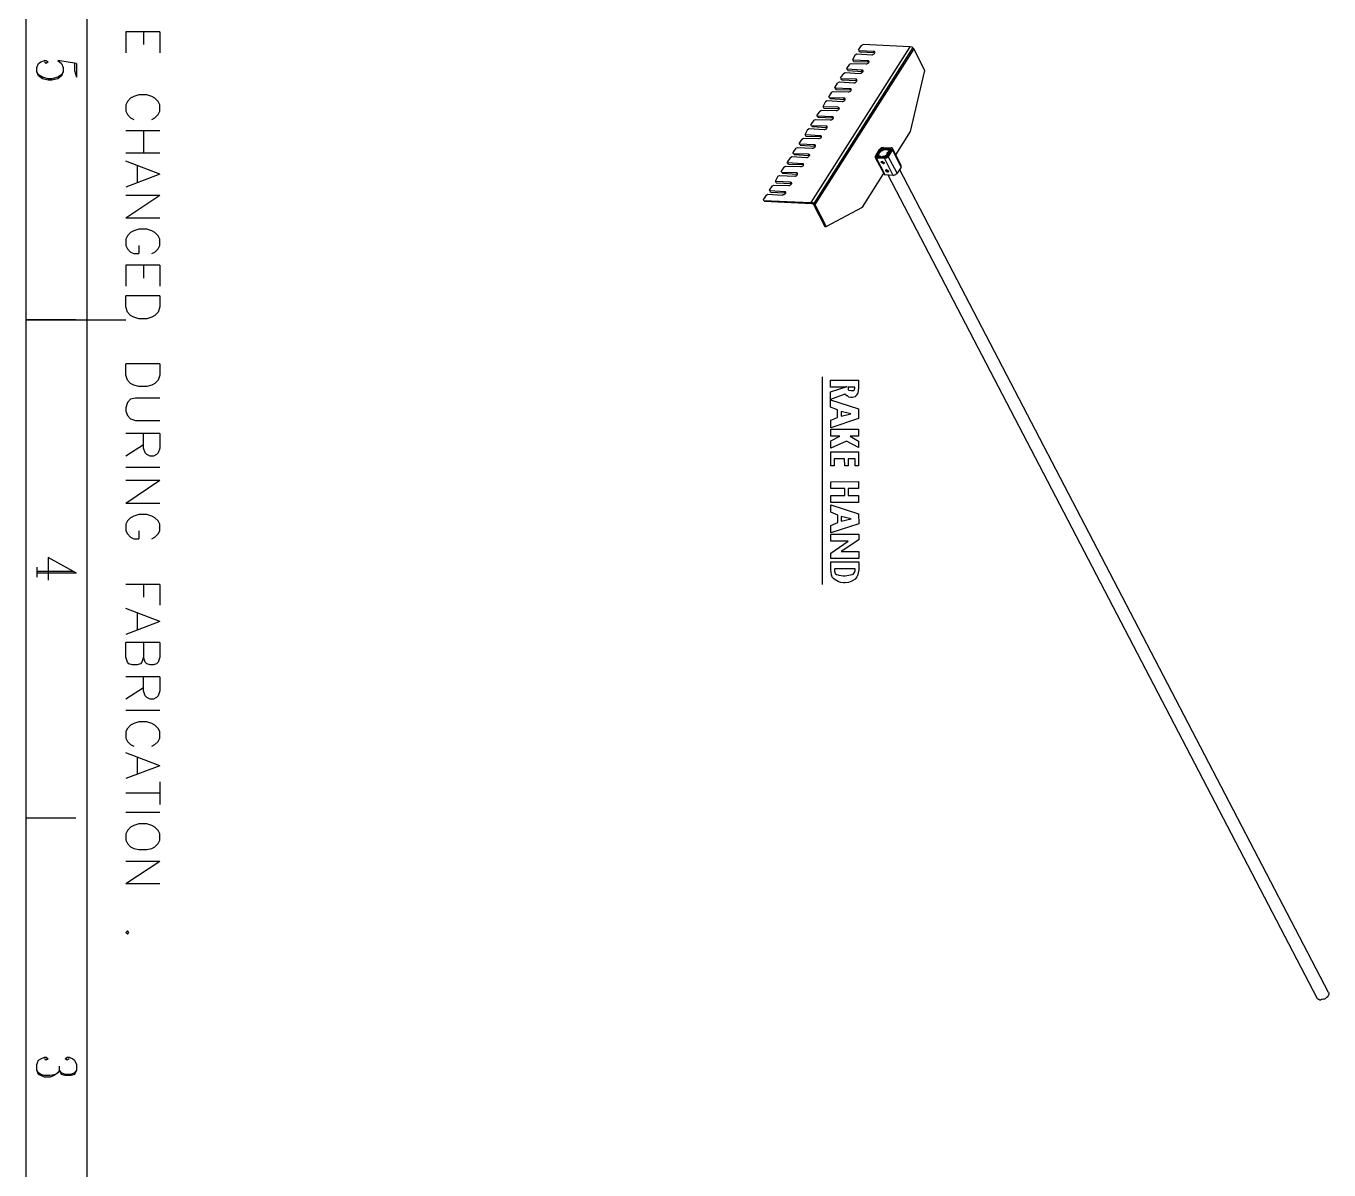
# Model space of a CAD drawing. Extents: x 0.2 to 11.6, y 0.3 to 16.2.
# Drawn here: x 0.16 to 5.35, y 4.87 to 9.44 of the extents above; entities that cross this region are included whole.
import ezdxf

# ---------------------------------------------------------------- set-up
doc = ezdxf.new("R2010")
doc.units = 0
doc.header["$MEASUREMENT"] = 0

msp = doc.modelspace()

# ---------------------------------------------------------------- linework, layer by layer
at = {"color": 0}
for p, q in [((0.155003, 0.310004), (0.155003, 16.22)), ((0.155003, 0.310004), (0.155003, 16.22)), ((0.398329, 0.533311), (0.398329, 16.02)), ((0.688314, 9.41499), (0.553331, 9.41499)), ((0.553331, 9.41499), (0.553331, 9.33003)), ((0.623318, 9.41499), (0.623318, 9.36333)), ((0.688314, 9.41499), (0.688314, 9.33003)), ((3.48665, 9.36003), (3.47667, 9.34332)), ((3.48665, 9.36003), (3.49501, 9.36333)), ((3.68164, 9.35499), (3.49501, 9.36333)), ((3.68164, 9.35499), (3.28668, 8.73335)), ((3.69336, 9.35167), (3.29833, 8.72999)), ((3.69667, 9.34668), (3.30165, 8.72499)), ((3.46332, 9.32335), (3.45335, 9.30501)), ((3.46332, 9.32335), (3.47, 9.32667)), ((3.47, 9.32667), (3.53, 9.32335)), ((3.47835, 9.33832), (3.47667, 9.34332)), ((3.53836, 9.33664), (3.47835, 9.33832)), ((3.48167, 9.33501), (3.47835, 9.33832)), ((3.48167, 9.33501), (3.53999, 9.33165)), ((3.53, 9.32335), (3.53168, 9.32335)), ((3.53168, 9.32335), (3.53331, 9.32497)), ((3.53331, 9.32497), (3.53668, 9.32497)), ((3.53668, 9.32497), (3.53836, 9.32667)), ((3.53999, 9.33664), (3.53836, 9.33664)), ((3.53999, 9.33165), (3.53836, 9.33664)), ((3.53836, 9.32667), (3.53999, 9.32835)), ((3.54167, 9.33501), (3.53999, 9.33664)), ((3.53999, 9.33165), (3.54167, 9.33165)), ((3.53999, 9.32835), (3.54167, 9.33003)), ((3.54167, 9.33333), (3.54167, 9.33501)), ((3.54167, 9.33165), (3.54167, 9.33333)), ((3.54167, 9.33003), (3.54167, 9.33165)), ((3.69, 9.35335), (3.68164, 9.35499)), ((3.69667, 9.34668), (3.69, 9.35335)), ((3.74164, 9.25999), (3.69667, 9.34668)), ((0.198351, 9.27165), (0.205024, 9.28836)), ((0.198351, 9.25499), (0.198351, 9.27165)), ((0.205024, 9.23833), (0.198351, 9.25499)), ((0.205024, 9.24333), (0.198351, 9.25499)), ((0.205024, 9.28836), (0.213325, 9.29497)), ((0.213325, 9.29497), (0.228353, 9.30003)), ((0.228353, 9.30003), (0.235026, 9.30003)), ((0.235026, 9.28836), (0.228353, 9.29497)), ((0.235026, 9.30003), (0.243326, 9.29497)), ((0.243326, 9.29497), (0.235026, 9.28836)), ((0.356663, 9.28836), (0.281685, 9.30003)), ((0.281685, 9.30003), (0.296658, 9.28836)), ((0.296658, 9.28836), (0.303331, 9.27165)), ((0.303331, 9.25499), (0.296658, 9.23833)), ((0.303331, 9.25499), (0.296658, 9.24333)), ((0.303331, 9.27165), (0.303331, 9.25499)), ((0.348307, 9.28836), (0.348307, 9.25999)), ((0.348307, 9.25999), (0.356663, 9.23335)), ((0.356663, 9.28836), (0.356663, 9.23335)), ((3.44, 9.285), (3.42833, 9.26833)), ((3.43164, 9.26497), (3.42833, 9.26833)), ((3.49001, 9.26167), (3.43164, 9.26497)), ((3.43332, 9.25999), (3.43164, 9.26497)), ((3.43332, 9.25999), (3.49333, 9.25667)), ((3.44, 9.285), (3.44667, 9.28836)), ((3.44667, 9.28836), (3.50667, 9.28668)), ((3.45503, 9.30165), (3.45335, 9.30501)), ((3.51335, 9.29833), (3.45503, 9.30165)), ((3.45665, 9.29665), (3.45503, 9.30165)), ((3.45665, 9.29665), (3.51665, 9.29497)), ((3.49164, 9.26167), (3.49001, 9.26167)), ((3.49333, 9.25667), (3.49001, 9.26167)), ((3.49001, 9.25168), (3.49164, 9.25331)), ((3.49333, 9.25999), (3.49164, 9.26167)), ((3.49164, 9.25331), (3.49333, 9.25499)), ((3.49501, 9.25999), (3.49333, 9.25999)), ((3.49333, 9.25499), (3.49501, 9.25667)), ((3.49333, 9.25667), (3.49501, 9.25667)), ((3.49501, 9.25836), (3.49501, 9.25999)), ((3.49501, 9.25667), (3.49501, 9.25836)), ((3.50667, 9.28668), (3.50836, 9.28668)), ((3.50836, 9.28668), (3.50999, 9.28668)), ((3.50999, 9.28668), (3.51167, 9.28836)), ((3.51167, 9.28836), (3.51497, 9.28999)), ((3.51497, 9.29833), (3.51335, 9.29833)), ((3.51665, 9.29497), (3.51335, 9.29833)), ((3.51665, 9.29833), (3.51497, 9.29833)), ((3.51497, 9.28999), (3.51665, 9.28999)), ((3.51833, 9.29665), (3.51665, 9.29833)), ((3.51665, 9.29497), (3.51833, 9.29497)), ((3.51665, 9.29167), (3.51833, 9.29335)), ((3.51665, 9.28999), (3.51665, 9.29167)), ((3.51833, 9.29497), (3.51833, 9.29665)), ((3.51833, 9.29335), (3.51833, 9.29497)), ((3.68332, 9.01665), (3.74164, 9.25999)), ((0.219997, 9.23335), (0.205024, 9.24333)), ((0.219997, 9.22667), (0.205024, 9.23833)), ((0.243326, 9.22667), (0.219997, 9.23335)), ((0.243326, 9.22168), (0.219997, 9.22667)), ((0.258356, 9.22667), (0.243326, 9.22667)), ((0.258356, 9.22168), (0.243326, 9.22168)), ((0.281685, 9.23335), (0.258356, 9.22667)), ((0.281685, 9.22667), (0.258356, 9.22168)), ((0.296658, 9.24333), (0.281685, 9.23335)), ((0.296658, 9.23833), (0.281685, 9.22667)), ((3.39165, 9.21001), (3.38167, 9.19336)), ((3.39165, 9.21001), (3.40001, 9.215)), ((3.40001, 9.215), (3.45833, 9.21164)), ((3.41667, 9.24832), (3.405, 9.23167)), ((3.40668, 9.22667), (3.405, 9.23167)), ((3.46669, 9.22499), (3.40668, 9.22667)), ((3.41, 9.22331), (3.40668, 9.22667)), ((3.41, 9.22331), (3.46832, 9.22)), ((3.41667, 9.24832), (3.42333, 9.25168)), ((3.42333, 9.25168), (3.48167, 9.24832)), ((3.45833, 9.21164), (3.46001, 9.21164)), ((3.46001, 9.21164), (3.46332, 9.21164)), ((3.46332, 9.21164), (3.465, 9.21332)), ((3.465, 9.21332), (3.46669, 9.215)), ((3.46832, 9.22499), (3.46669, 9.22499)), ((3.46832, 9.22), (3.46669, 9.22499)), ((3.46669, 9.215), (3.46832, 9.21669)), ((3.47, 9.22331), (3.46832, 9.22499)), ((3.46832, 9.22), (3.47, 9.22)), ((3.46832, 9.21669), (3.47, 9.21832)), ((3.47, 9.22168), (3.47, 9.22331)), ((3.47, 9.22), (3.47168, 9.22168)), ((3.47168, 9.22168), (3.47, 9.22168)), ((3.47, 9.21832), (3.47, 9.22)), ((3.47, 9.22), (3.47168, 9.22)), ((3.48167, 9.24832), (3.48503, 9.25)), ((3.48503, 9.25), (3.48665, 9.25)), ((3.48665, 9.25), (3.48833, 9.25)), ((3.48833, 9.25), (3.49001, 9.25168)), ((0.571669, 9.15001), (0.560004, 9.13667)), ((0.585015, 9.15668), (0.571669, 9.15001)), ((0.604981, 9.16336), (0.585015, 9.15668)), ((0.636664, 9.16336), (0.604981, 9.16336)), ((0.656685, 9.15668), (0.636664, 9.16336)), ((0.668349, 9.15001), (0.656685, 9.15668)), ((0.68164, 9.13667), (0.668349, 9.15001)), ((3.36833, 9.17333), (3.35835, 9.15668)), ((3.36003, 9.15169), (3.35835, 9.15668)), ((3.41835, 9.15001), (3.36003, 9.15169)), ((3.36165, 9.14833), (3.36003, 9.15169)), ((3.36833, 9.17333), (3.375, 9.17665)), ((3.375, 9.17665), (3.435, 9.17503)), ((3.38336, 9.19), (3.38167, 9.19336)), ((3.44336, 9.18668), (3.38336, 9.19)), ((3.38667, 9.185), (3.38336, 9.19)), ((3.38667, 9.185), (3.44499, 9.18332)), ((3.42165, 9.15001), (3.41835, 9.15001)), ((3.42165, 9.14501), (3.41835, 9.15001)), ((3.42165, 9.14833), (3.42165, 9.15001)), ((3.435, 9.17503), (3.43668, 9.17503)), ((3.43668, 9.17503), (3.43832, 9.17503)), ((3.43832, 9.17503), (3.44168, 9.17665)), ((3.44168, 9.17665), (3.44336, 9.17665)), ((3.44499, 9.18668), (3.44336, 9.18668)), ((3.44499, 9.18332), (3.44336, 9.18668)), ((3.44336, 9.17665), (3.44499, 9.17833)), ((3.44667, 9.18668), (3.44499, 9.18668)), ((3.44499, 9.18332), (3.44667, 9.18164)), ((3.44499, 9.17833), (3.44667, 9.18001)), ((3.44667, 9.185), (3.44667, 9.18668)), ((3.44667, 9.18332), (3.44667, 9.185)), ((3.44667, 9.18164), (3.44667, 9.18332)), ((3.44667, 9.18001), (3.44667, 9.18164)), ((0.560004, 9.13667), (0.553331, 9.12332)), ((0.553331, 9.12332), (0.553331, 9.09831)), ((0.553331, 9.09831), (0.560004, 9.08501)), ((0.688314, 9.12332), (0.68164, 9.13667)), ((0.68164, 9.08501), (0.688314, 9.09831)), ((0.688314, 9.09831), (0.688314, 9.12332)), ((3.32167, 9.09831), (3.31, 9.08165)), ((3.32167, 9.09831), (3.32835, 9.10167)), ((3.32835, 9.10167), (3.38667, 9.09999)), ((3.345, 9.13667), (3.33501, 9.11833)), ((3.33664, 9.11501), (3.33501, 9.11833)), ((3.39501, 9.11333), (3.33664, 9.11501)), ((3.33832, 9.11003), (3.33664, 9.11501)), ((3.33832, 9.11003), (3.39833, 9.10835)), ((3.345, 9.13667), (3.35167, 9.13997)), ((3.35167, 9.13997), (3.41168, 9.13667)), ((3.36165, 9.14833), (3.42165, 9.14501)), ((3.38667, 9.09999), (3.38997, 9.09999)), ((3.38997, 9.09999), (3.39165, 9.09999)), ((3.39165, 9.09999), (3.39333, 9.10167)), ((3.39333, 9.10167), (3.39501, 9.10335)), ((3.39665, 9.11165), (3.39501, 9.11333)), ((3.39833, 9.10835), (3.39501, 9.11333)), ((3.39501, 9.10335), (3.39833, 9.10499)), ((3.39833, 9.11165), (3.39665, 9.11165)), ((3.40001, 9.11003), (3.39833, 9.11165)), ((3.39833, 9.10667), (3.40001, 9.10835)), ((3.39833, 9.10835), (3.40001, 9.10835)), ((3.39833, 9.10499), (3.39833, 9.10667)), ((3.40001, 9.10835), (3.40001, 9.11003)), ((3.41168, 9.13667), (3.41336, 9.13667)), ((3.41336, 9.13667), (3.41499, 9.13835)), ((3.41499, 9.13835), (3.41667, 9.13835)), ((3.41667, 9.13835), (3.41997, 9.13997)), ((3.41997, 9.13997), (3.42165, 9.14165)), ((3.42333, 9.14833), (3.42165, 9.14833)), ((3.42165, 9.14501), (3.42333, 9.14501)), ((3.42165, 9.14165), (3.42333, 9.14333)), ((3.42333, 9.14665), (3.42333, 9.14833)), ((3.42333, 9.14501), (3.42333, 9.14665)), ((3.42333, 9.14333), (3.42333, 9.14501)), ((0.560004, 9.08501), (0.571669, 9.07167)), ((0.571669, 9.07167), (0.585015, 9.065)), ((0.656685, 9.065), (0.668349, 9.07167)), ((0.668349, 9.07167), (0.68164, 9.08501)), ((3.29833, 9.06168), (3.28668, 9.04497)), ((3.29833, 9.06168), (3.30501, 9.065)), ((3.30501, 9.065), (3.36333, 9.06332)), ((3.31332, 9.07835), (3.31, 9.08165)), ((3.37169, 9.07497), (3.31332, 9.07835)), ((3.315, 9.07335), (3.31332, 9.07835)), ((3.315, 9.07335), (3.37332, 9.07167)), ((3.36333, 9.06332), (3.36501, 9.06332)), ((3.36501, 9.06332), (3.36833, 9.06332)), ((3.36833, 9.06332), (3.37001, 9.065)), ((3.37001, 9.065), (3.37169, 9.065)), ((3.37332, 9.07497), (3.37169, 9.07497)), ((3.37332, 9.07167), (3.37169, 9.07497)), ((3.37169, 9.065), (3.37332, 9.06668)), ((3.375, 9.07497), (3.37332, 9.07497)), ((3.37332, 9.07167), (3.375, 9.06999)), ((3.37332, 9.06668), (3.375, 9.06836)), ((3.375, 9.07335), (3.375, 9.07497)), ((3.37668, 9.07167), (3.375, 9.07335)), ((3.375, 9.06836), (3.37668, 9.06999)), ((3.375, 9.06999), (3.37668, 9.06999)), ((3.37668, 9.06999), (3.37668, 9.07167)), ((0.688314, 9.02001), (0.553331, 9.02001)), ((0.623318, 9.02001), (0.623318, 8.93001)), ((3.27333, 9.02501), (3.26335, 9.00667)), ((3.26497, 9.00331), (3.26335, 9.00667)), ((3.32335, 9), (3.26497, 9.00331)), ((3.26665, 8.99832), (3.26497, 9.00331)), ((3.26665, 8.99832), (3.32667, 8.99669)), ((3.27333, 9.02501), (3.28, 9.02832)), ((3.28, 9.02832), (3.34, 9.02501)), ((3.28836, 9.03999), (3.28668, 9.04497)), ((3.34831, 9.03836), (3.28836, 9.03999)), ((3.29167, 9.03668), (3.28836, 9.03999)), ((3.29167, 9.03668), (3.34999, 9.03331)), ((3.32667, 9), (3.32335, 9)), ((3.32667, 8.99669), (3.32335, 9)), ((3.32835, 8.99832), (3.32667, 9)), ((3.32667, 8.99669), (3.32835, 8.99669)), ((3.32667, 8.99164), (3.32835, 8.99333)), ((3.32835, 8.99669), (3.32835, 8.99832)), ((3.32835, 8.99501), (3.32835, 8.99669)), ((3.32835, 8.99333), (3.32835, 8.99501)), ((3.34, 9.02501), (3.34169, 9.02501)), ((3.34169, 9.02501), (3.34332, 9.02669)), ((3.34332, 9.02669), (3.34668, 9.02669)), ((3.34668, 9.02669), (3.34831, 9.02832)), ((3.34999, 9.03836), (3.34831, 9.03836)), ((3.34999, 9.03331), (3.34831, 9.03836)), ((3.34831, 9.02832), (3.34999, 9.03)), ((3.35167, 9.03668), (3.34999, 9.03836)), ((3.34999, 9.03331), (3.35167, 9.03331)), ((3.34999, 9.03), (3.35167, 9.03168)), ((3.35167, 9.035), (3.35167, 9.03668)), ((3.35167, 9.03331), (3.35167, 9.035)), ((3.35167, 9.03168), (3.35167, 9.03331)), ((3.625, 8.92333), (3.68332, 9.01665)), ((3.22667, 8.94997), (3.215, 8.93332)), ((3.22667, 8.94997), (3.23335, 8.95335)), ((3.23335, 8.95335), (3.29167, 8.94997)), ((3.25, 8.98665), (3.24001, 8.97)), ((3.24164, 8.96669), (3.24001, 8.97)), ((3.30003, 8.96332), (3.24164, 8.96669)), ((3.24333, 8.96164), (3.24164, 8.96669)), ((3.24333, 8.96164), (3.30333, 8.95833)), ((3.25, 8.98665), (3.25667, 8.99001)), ((3.25667, 8.99001), (3.31668, 8.98833)), ((3.29167, 8.94997), (3.29497, 8.94997)), ((3.29497, 8.94997), (3.29665, 8.95167)), ((3.29665, 8.95167), (3.29833, 8.95167)), ((3.29833, 8.95167), (3.30165, 8.95335)), ((3.30165, 8.96332), (3.30003, 8.96332)), ((3.30333, 8.95833), (3.30003, 8.96332)), ((3.30333, 8.96164), (3.30165, 8.96332)), ((3.30165, 8.95335), (3.30333, 8.95503)), ((3.30501, 8.96164), (3.30333, 8.96164)), ((3.30333, 8.95665), (3.30501, 8.95833)), ((3.30333, 8.95833), (3.30501, 8.95833)), ((3.30333, 8.95503), (3.30333, 8.95665)), ((3.30501, 8.96001), (3.30501, 8.96164)), ((3.30501, 8.95833), (3.30501, 8.96001)), ((3.31668, 8.98833), (3.31836, 8.98833)), ((3.31836, 8.98833), (3.31999, 8.98833)), ((3.31999, 8.98833), (3.32335, 8.99001)), ((3.32335, 8.99001), (3.32497, 8.99164)), ((3.32497, 8.99164), (3.32667, 8.99164)), ((3.54497, 8.91997), (3.56, 8.94499)), ((3.55003, 8.91997), (3.565, 8.94499)), ((3.56668, 8.95167), (3.56, 8.94499)), ((3.56836, 8.94835), (3.565, 8.94499)), ((3.56668, 8.94168), (3.565, 8.94499)), ((3.565, 8.94), (3.56668, 8.94168)), ((3.57667, 8.95335), (3.56668, 8.95167)), ((3.56668, 8.94168), (3.56999, 8.94336)), ((3.56668, 8.93832), (3.56999, 8.94168)), ((3.57335, 8.94835), (3.56836, 8.94835)), ((3.56999, 8.94336), (3.57497, 8.94499)), ((3.56999, 8.94168), (3.57335, 8.94168)), ((3.57335, 8.94835), (3.60335, 8.94835)), ((3.57497, 8.94499), (3.57335, 8.94835)), ((3.57335, 8.94168), (3.57667, 8.94336)), ((3.57497, 8.94499), (3.57835, 8.94667)), ((3.57667, 8.95335), (3.60667, 8.95167)), ((3.57667, 8.94336), (3.58003, 8.94499)), ((3.57835, 8.94667), (3.58165, 8.94835)), ((3.58003, 8.94499), (3.58333, 8.94499)), ((3.58165, 8.94835), (3.58501, 8.94835)), ((3.58333, 8.94499), (3.58664, 8.94499)), ((3.58501, 8.94835), (3.58832, 8.94835)), ((3.58664, 8.94499), (3.58832, 8.94499)), ((3.58832, 8.94835), (3.59, 8.94835)), ((3.58832, 8.94499), (3.59169, 8.94499)), ((3.59, 8.94835), (3.59332, 8.94667)), ((3.60667, 8.94336), (3.59, 8.91835)), ((3.59169, 8.94499), (3.59332, 8.94336)), ((3.59332, 8.94667), (3.59668, 8.94667)), ((3.59332, 8.94336), (3.595, 8.94168)), ((3.61165, 8.94336), (3.595, 8.91667)), ((3.595, 8.94168), (3.59668, 8.94)), ((3.59668, 8.94667), (3.59831, 8.94499)), ((3.59831, 8.94499), (3.59999, 8.94336)), ((3.59999, 8.94336), (3.59999, 8.94168)), ((3.60335, 8.93832), (3.59999, 8.94168)), ((3.59999, 8.94168), (3.60167, 8.94)), ((3.60499, 8.94667), (3.60335, 8.94835)), ((3.60667, 8.94336), (3.60335, 8.94835)), ((3.60667, 8.94667), (3.60499, 8.94667)), ((3.61003, 8.95167), (3.60667, 8.95167)), ((3.60667, 8.94499), (3.60667, 8.94667)), ((3.60667, 8.94336), (3.60667, 8.94499)), ((3.61165, 8.94835), (3.61003, 8.95167)), ((3.64665, 8.88167), (3.61165, 8.94835)), ((3.61165, 8.94667), (3.61165, 8.94835)), ((3.61165, 8.94336), (3.61165, 8.94667)), ((3.64665, 8.875), (3.61165, 8.94336)), ((0.688314, 8.93001), (0.553331, 8.93001)), ((0.688314, 8.84668), (0.553331, 8.89833)), ((3.20335, 8.91168), (3.19168, 8.89501)), ((3.19336, 8.89165), (3.19168, 8.89501)), ((3.25331, 8.88835), (3.19336, 8.89165)), ((3.19667, 8.88667), (3.19336, 8.89165)), ((3.20335, 8.91168), (3.21001, 8.91667)), ((3.21001, 8.91667), (3.26833, 8.91336)), ((3.21832, 8.92833), (3.215, 8.93332)), ((3.27669, 8.92665), (3.21832, 8.92833)), ((3.22, 8.92503), (3.21832, 8.92833)), ((3.22, 8.92503), (3.27832, 8.92165)), ((3.26833, 8.91336), (3.27001, 8.91336)), ((3.27001, 8.91336), (3.27333, 8.91336)), ((3.27333, 8.91336), (3.27501, 8.91499)), ((3.27501, 8.91499), (3.27669, 8.91667)), ((3.27832, 8.92503), (3.27669, 8.92665)), ((3.27832, 8.92165), (3.27669, 8.92665)), ((3.27669, 8.91667), (3.27832, 8.91835)), ((3.28, 8.92503), (3.27832, 8.92503)), ((3.27832, 8.92165), (3.28, 8.92165)), ((3.27832, 8.91835), (3.28, 8.91997)), ((3.28168, 8.92333), (3.28, 8.92503)), ((3.28, 8.91997), (3.28168, 8.92165)), ((3.28, 8.92165), (3.28168, 8.92165)), ((3.28168, 8.92165), (3.28168, 8.92333)), ((3.54497, 8.91997), (3.54335, 8.91667)), ((3.54335, 8.91667), (3.54335, 8.91336)), ((3.54335, 8.91336), (3.57835, 8.84668)), ((3.54335, 8.91336), (3.54665, 8.91168)), ((3.54665, 8.91168), (3.54833, 8.91)), ((3.55003, 8.91997), (3.54833, 8.91835)), ((3.54833, 8.91835), (3.54833, 8.91667)), ((3.54833, 8.91667), (3.55003, 8.91499)), ((3.58003, 8.91), (3.54833, 8.91)), ((3.58333, 8.84332), (3.54833, 8.91)), ((3.55165, 8.91499), (3.55003, 8.91997)), ((3.55003, 8.91499), (3.55165, 8.91499)), ((3.58165, 8.91336), (3.55165, 8.91499)), ((3.55333, 8.92503), (3.55501, 8.92833)), ((3.55333, 8.92333), (3.55333, 8.92503)), ((3.55333, 8.91997), (3.55333, 8.92333)), ((3.55501, 8.91835), (3.55333, 8.91997)), ((3.55501, 8.93001), (3.55664, 8.93332)), ((3.55501, 8.92833), (3.55501, 8.93001)), ((3.55501, 8.91835), (3.55664, 8.91499)), ((3.55501, 8.91667), (3.55501, 8.91835)), ((3.55832, 8.91499), (3.55501, 8.91667)), ((3.55664, 8.93332), (3.55832, 8.935)), ((3.55664, 8.92503), (3.55832, 8.92833)), ((3.55664, 8.92333), (3.55664, 8.92503)), ((3.55832, 8.92165), (3.55664, 8.92333)), ((3.55832, 8.935), (3.56168, 8.93832)), ((3.55832, 8.93001), (3.56, 8.93164)), ((3.55832, 8.92833), (3.55832, 8.93001)), ((3.55832, 8.91997), (3.55832, 8.92165)), ((3.56, 8.91835), (3.55832, 8.91997)), ((3.56, 8.91336), (3.55832, 8.91499)), ((3.56, 8.93164), (3.56168, 8.935)), ((3.56168, 8.91667), (3.56, 8.91835)), ((3.56168, 8.91336), (3.56, 8.91336)), ((3.56168, 8.93832), (3.565, 8.94)), ((3.56168, 8.935), (3.565, 8.93668)), ((3.565, 8.91667), (3.56168, 8.91667)), ((3.565, 8.91336), (3.56168, 8.91336)), ((3.565, 8.93668), (3.56668, 8.93832)), ((3.56668, 8.91499), (3.565, 8.91667)), ((3.56836, 8.91336), (3.565, 8.91336)), ((3.56999, 8.91499), (3.56668, 8.91499)), ((3.56668, 8.89501), (3.56836, 8.89665)), ((3.56836, 8.89333), (3.56668, 8.89501)), ((3.57167, 8.91336), (3.56836, 8.91336)), ((3.56836, 8.89665), (3.56999, 8.89665)), ((3.56836, 8.89165), (3.56836, 8.89333)), ((3.56999, 8.89165), (3.56836, 8.89165)), ((3.57335, 8.91667), (3.56999, 8.91499)), ((3.56999, 8.89833), (3.57167, 8.89665)), ((3.56999, 8.89665), (3.56999, 8.89833)), ((3.56999, 8.89833), (3.56999, 8.89833)), ((3.56999, 8.89833), (3.57335, 8.89501)), ((3.56999, 8.89665), (3.56999, 8.89833)), ((3.56999, 8.89501), (3.56999, 8.89665)), ((3.57167, 8.89501), (3.56999, 8.89501)), ((3.57167, 8.88997), (3.56999, 8.89165)), ((3.57497, 8.91336), (3.57167, 8.91336)), ((3.57167, 8.89665), (3.57335, 8.89665)), ((3.57167, 8.89333), (3.57167, 8.89501)), ((3.57335, 8.89333), (3.57167, 8.89333)), ((3.57335, 8.88997), (3.57167, 8.88997)), ((3.57667, 8.91667), (3.57335, 8.91667)), ((3.57335, 8.89665), (3.57497, 8.89501)), ((3.57335, 8.89501), (3.57835, 8.89333)), ((3.57335, 8.89165), (3.57335, 8.89333)), ((3.57497, 8.89165), (3.57335, 8.89165)), ((3.57497, 8.88835), (3.57335, 8.88997)), ((3.57835, 8.91499), (3.57497, 8.91336)), ((3.57497, 8.89501), (3.57667, 8.89501)), ((3.57667, 8.89165), (3.57497, 8.89165)), ((3.58003, 8.91835), (3.57667, 8.91667)), ((3.57667, 8.89501), (3.57835, 8.89333)), ((3.57835, 8.89165), (3.57667, 8.89165)), ((3.57835, 8.88997), (3.57667, 8.88835)), ((3.58165, 8.91667), (3.57835, 8.91499)), ((3.57835, 8.89333), (3.57835, 8.89165)), ((3.57835, 8.89165), (3.57835, 8.88997)), ((3.58333, 8.91997), (3.58003, 8.91835)), ((3.58003, 8.91), (3.58832, 8.91168)), ((3.61501, 8.84169), (3.58003, 8.91)), ((3.58501, 8.91835), (3.58165, 8.91667)), ((3.58165, 8.91336), (3.58664, 8.91499)), ((3.58501, 8.92165), (3.58333, 8.91997)), ((3.58832, 8.92333), (3.58501, 8.92165)), ((3.58832, 8.91997), (3.58501, 8.91835)), ((3.58664, 8.91499), (3.59, 8.91835)), ((3.59169, 8.92503), (3.58832, 8.92333)), ((3.59169, 8.92165), (3.58832, 8.91997)), ((3.58832, 8.91168), (3.595, 8.91667)), ((3.59169, 8.93164), (3.59, 8.93164)), ((3.59, 8.93164), (3.59, 8.93001)), ((3.59, 8.93001), (3.59, 8.92833)), ((3.59, 8.92833), (3.59, 8.92665)), ((3.59, 8.92665), (3.59169, 8.92665)), ((3.59169, 8.93332), (3.595, 8.92833)), ((3.59169, 8.93332), (3.59169, 8.93164)), ((3.59332, 8.93332), (3.59169, 8.93332)), ((3.59169, 8.93332), (3.59169, 8.93164)), ((3.59169, 8.93164), (3.59169, 8.93001)), ((3.59169, 8.93001), (3.59332, 8.93001)), ((3.59332, 8.92665), (3.59169, 8.92503)), ((3.595, 8.92503), (3.59169, 8.92165)), ((3.595, 8.93332), (3.59332, 8.93332)), ((3.59332, 8.93001), (3.59332, 8.92833)), ((3.595, 8.93001), (3.59332, 8.92665)), ((3.595, 8.93164), (3.595, 8.93332)), ((3.59668, 8.93164), (3.595, 8.93001)), ((3.59668, 8.93164), (3.595, 8.93164)), ((3.595, 8.93001), (3.595, 8.93001)), ((3.59668, 8.92665), (3.595, 8.92503)), ((3.62999, 8.84999), (3.595, 8.91667)), ((3.59668, 8.94), (3.59668, 8.93832)), ((3.59668, 8.93832), (3.59668, 8.93668)), ((3.59668, 8.93668), (3.59668, 8.935)), ((3.59668, 8.935), (3.59668, 8.93164)), ((3.59831, 8.93001), (3.59668, 8.92665)), ((3.59999, 8.93164), (3.59831, 8.93001)), ((3.59831, 8.93001), (3.59831, 8.93001)), ((3.60167, 8.93668), (3.59999, 8.935)), ((3.59999, 8.935), (3.59999, 8.93164)), ((3.60167, 8.94), (3.60167, 8.93668)), ((0.688314, 8.84668), (0.553331, 8.79497)), ((0.598307, 8.87831), (0.598307, 8.81332)), ((3.155, 8.83832), (3.14501, 8.81999)), ((3.155, 8.83832), (3.16168, 8.84169)), ((3.16168, 8.84169), (3.22168, 8.83832)), ((3.17833, 8.875), (3.16835, 8.85835)), ((3.16997, 8.85335), (3.16835, 8.85835)), ((3.22999, 8.85167), (3.16997, 8.85335)), ((3.17333, 8.84999), (3.16997, 8.85335)), ((3.17333, 8.84999), (3.23167, 8.84668)), ((3.17833, 8.875), (3.185, 8.87831)), ((3.185, 8.87831), (3.24501, 8.87668)), ((3.19667, 8.88667), (3.25499, 8.88499)), ((3.22168, 8.83832), (3.22331, 8.83832)), ((3.22331, 8.83832), (3.22499, 8.84)), ((3.22499, 8.84), (3.22835, 8.84)), ((3.22835, 8.84), (3.22999, 8.84169)), ((3.23167, 8.85167), (3.22999, 8.85167)), ((3.23167, 8.84668), (3.22999, 8.85167)), ((3.22999, 8.84169), (3.23167, 8.84332)), ((3.23167, 8.84999), (3.23167, 8.85167)), ((3.23335, 8.84999), (3.23167, 8.84999)), ((3.23167, 8.84668), (3.23335, 8.84668)), ((3.23167, 8.84332), (3.23335, 8.845)), ((3.23335, 8.84831), (3.23335, 8.84999)), ((3.23335, 8.84668), (3.23335, 8.84831)), ((3.23335, 8.845), (3.23335, 8.84668)), ((3.24501, 8.87668), (3.24669, 8.87668)), ((3.24669, 8.87668), (3.24832, 8.87668)), ((3.24832, 8.87668), (3.25168, 8.87831)), ((3.25168, 8.87831), (3.25331, 8.87831)), ((3.25499, 8.88835), (3.25331, 8.88835)), ((3.25499, 8.88499), (3.25331, 8.88835)), ((3.25331, 8.87831), (3.25499, 8.87999)), ((3.25667, 8.88835), (3.25499, 8.88835)), ((3.25499, 8.88499), (3.25667, 8.88336)), ((3.25499, 8.87999), (3.25667, 8.88167)), ((3.25667, 8.88667), (3.25667, 8.88835)), ((3.25667, 8.88499), (3.25667, 8.88667)), ((3.25667, 8.88336), (3.25667, 8.88499)), ((3.25667, 8.88167), (3.25667, 8.88336)), ((3.49164, 8.715), (3.57667, 8.84831)), ((3.57667, 8.88835), (3.57497, 8.88835)), ((3.57835, 8.84668), (3.58165, 8.84332)), ((3.58165, 8.84332), (3.58333, 8.84332)), ((3.61501, 8.84169), (3.58333, 8.84332)), ((3.58501, 8.86165), (3.58501, 8.86333)), ((3.58501, 8.86333), (3.58664, 8.86333)), ((3.58501, 8.86003), (3.58501, 8.86165)), ((3.58664, 8.85835), (3.58501, 8.86003)), ((3.58664, 8.86333), (3.58832, 8.86333)), ((3.58832, 8.86333), (3.58664, 8.86333)), ((3.58664, 8.85667), (3.58664, 8.85835)), ((3.58832, 8.85667), (3.58664, 8.85667)), ((3.58832, 8.86333), (3.59, 8.86333)), ((3.58832, 8.86333), (3.58832, 8.86333)), ((3.58832, 8.86333), (3.59169, 8.86003)), ((3.58832, 8.86165), (3.58832, 8.86333)), ((3.58832, 8.86003), (3.58832, 8.86165)), ((3.59, 8.86003), (3.58832, 8.86003)), ((3.59, 8.85499), (3.58832, 8.85667)), ((3.59, 8.86333), (3.59169, 8.86333)), ((3.59169, 8.86003), (3.59, 8.86003)), ((3.59169, 8.85499), (3.59, 8.85499)), ((3.59169, 8.86333), (3.59332, 8.86165)), ((3.59169, 8.86003), (3.595, 8.86003)), ((3.59169, 8.85835), (3.59169, 8.86003)), ((3.59332, 8.85835), (3.59169, 8.85835)), ((3.59332, 8.85499), (3.59169, 8.85499)), ((3.59332, 8.86165), (3.595, 8.86165)), ((3.595, 8.85835), (3.59332, 8.85835)), ((3.595, 8.85499), (3.59332, 8.85499)), ((3.59332, 8.84332), (5.30664, 5.55832)), ((3.595, 8.86165), (3.595, 8.86003)), ((3.595, 8.86003), (3.59668, 8.85835)), ((3.59668, 8.85835), (3.595, 8.85835)), ((3.59668, 8.85667), (3.595, 8.85667)), ((3.595, 8.85667), (3.595, 8.85499)), ((3.59668, 8.85835), (3.59668, 8.85667)), ((3.61501, 8.84169), (3.62332, 8.845)), ((3.62332, 8.845), (3.62999, 8.84999)), ((3.64665, 8.875), (3.62999, 8.84999)), ((5.35167, 5.58165), (3.63997, 8.86664)), ((3.64665, 8.87831), (3.64665, 8.88167)), ((3.64665, 8.875), (3.64665, 8.87831)), ((3.13167, 8.80003), (3.12001, 8.78331)), ((3.13167, 8.80003), (3.13835, 8.80333)), ((3.13835, 8.80333), (3.19667, 8.80165)), ((3.14665, 8.81668), (3.14501, 8.81999)), ((3.20503, 8.815), (3.14665, 8.81668)), ((3.14833, 8.81168), (3.14665, 8.81668)), ((3.14833, 8.81168), (3.20833, 8.81)), ((3.19667, 8.80165), (3.19997, 8.80165)), ((3.19997, 8.80165), (3.20167, 8.80165)), ((3.20167, 8.80165), (3.20335, 8.80333)), ((3.20335, 8.80333), (3.20665, 8.80501)), ((3.20665, 8.81332), (3.20503, 8.815)), ((3.20833, 8.81), (3.20503, 8.815)), ((3.20833, 8.81332), (3.20665, 8.81332)), ((3.20665, 8.80501), (3.20833, 8.80664)), ((3.21001, 8.81168), (3.20833, 8.81332)), ((3.20833, 8.81), (3.21001, 8.81)), ((3.20833, 8.80664), (3.21001, 8.80832)), ((3.21001, 8.81), (3.21001, 8.81168)), ((3.21001, 8.80832), (3.21001, 8.81)), ((0.688314, 8.76167), (0.553331, 8.76167)), ((0.688314, 8.76167), (0.553331, 8.67165)), ((3.10835, 8.76335), (3.09668, 8.74669)), ((3.09831, 8.74164), (3.09668, 8.74669)), ((3.09831, 8.74164), (3.28668, 8.73335)), ((3.10167, 8.73833), (3.09831, 8.74164)), ((3.10167, 8.73833), (3.28836, 8.72999)), ((3.10835, 8.76335), (3.11501, 8.76665)), ((3.11501, 8.76665), (3.17333, 8.76335)), ((3.12332, 8.78), (3.12001, 8.78331)), ((3.18164, 8.77669), (3.12332, 8.78)), ((3.125, 8.77501), (3.12332, 8.78)), ((3.125, 8.77501), (3.18332, 8.77165)), ((3.17333, 8.76335), (3.17503, 8.76497)), ((3.17503, 8.76497), (3.17833, 8.76497)), ((3.17833, 8.76497), (3.18001, 8.76497)), ((3.18001, 8.76497), (3.18164, 8.76665)), ((3.18332, 8.77669), (3.18164, 8.77669)), ((3.18332, 8.77165), (3.18164, 8.77669)), ((3.18164, 8.76665), (3.18332, 8.76833)), ((3.185, 8.77669), (3.18332, 8.77669)), ((3.18332, 8.77165), (3.18668, 8.77165)), ((3.18332, 8.76833), (3.185, 8.77001)), ((3.18668, 8.77501), (3.185, 8.77669)), ((3.185, 8.77001), (3.18668, 8.77165)), ((3.18668, 8.77333), (3.18668, 8.77501)), ((3.18668, 8.77165), (3.18668, 8.77333)), ((3.29497, 8.73167), (3.28668, 8.73335)), ((3.28836, 8.72999), (3.28668, 8.73335)), ((3.29335, 8.72835), (3.28836, 8.72999)), ((3.29665, 8.72499), (3.29335, 8.72835)), ((3.30165, 8.72499), (3.29497, 8.73167)), ((3.29665, 8.72499), (3.30165, 8.72499)), ((3.29665, 8.72499), (3.34169, 8.63835)), ((3.30165, 8.72499), (3.34668, 8.63835)), ((3.34668, 8.63835), (3.49164, 8.715)), ((0.688314, 8.67165), (0.553331, 8.67165)), ((3.34169, 8.63835), (3.34668, 8.63835)), ((0.560004, 8.59999), (0.553331, 8.58664)), ((0.553331, 8.58664), (0.553331, 8.56168)), ((0.571669, 8.61333), (0.560004, 8.59999)), ((0.585015, 8.62001), (0.571669, 8.61333)), ((0.604981, 8.62668), (0.585015, 8.62001)), ((0.636664, 8.62668), (0.604981, 8.62668)), ((0.656685, 8.62001), (0.636664, 8.62668)), ((0.668349, 8.61333), (0.656685, 8.62001)), ((0.68164, 8.59999), (0.668349, 8.61333)), ((0.688314, 8.58664), (0.68164, 8.59999)), ((0.688314, 8.56168), (0.688314, 8.58664)), ((0.553331, 8.56168), (0.560004, 8.54833)), ((0.560004, 8.54833), (0.571669, 8.535)), ((0.571669, 8.535), (0.585015, 8.53)), ((0.585015, 8.53), (0.604981, 8.53)), ((0.604981, 8.56168), (0.604981, 8.53)), ((0.656685, 8.53), (0.668349, 8.535)), ((0.668349, 8.535), (0.68164, 8.54833)), ((0.68164, 8.54833), (0.688314, 8.56168)), ((0.688314, 8.48335), (0.553331, 8.48335)), ((0.553331, 8.48335), (0.553331, 8.40001)), ((0.623318, 8.48335), (0.623318, 8.43164)), ((0.688314, 8.48335), (0.688314, 8.40001)), ((0.688314, 8.36165), (0.553331, 8.36165)), ((0.553331, 8.31668), (0.553331, 8.36165)), ((0.688314, 8.36165), (0.688314, 8.31668)), ((0.560004, 8.29665), (0.553331, 8.31668)), ((0.571669, 8.28331), (0.560004, 8.29665)), ((0.585015, 8.27669), (0.571669, 8.28331)), ((0.604981, 8.27001), (0.585015, 8.27669)), ((0.636664, 8.27001), (0.604981, 8.27001)), ((0.656685, 8.27669), (0.636664, 8.27001)), ((0.668349, 8.28331), (0.656685, 8.27669)), ((0.68164, 8.29665), (0.668349, 8.28331)), ((0.688314, 8.31668), (0.68164, 8.29665)), ((0.353353, 8.26497), (0.155003, 8.26497)), ((0.155003, 8.26497), (0.553331, 8.26497)), ((0.688314, 8.09), (0.553331, 8.09)), ((0.553331, 8.04497), (0.553331, 8.09)), ((0.688314, 8.09), (0.688314, 8.04497)), ((0.560004, 8.02501), (0.553331, 8.04497)), ((0.571669, 8.01167), (0.560004, 8.02501)), ((0.585015, 8.00499), (0.571669, 8.01167)), ((0.668349, 8.01167), (0.656685, 8.00499)), ((0.68164, 8.02501), (0.668349, 8.01167)), ((0.688314, 8.04497), (0.68164, 8.02501)), ((3.33165, 8.03836), (3.33165, 7.21001)), ((3.36507, 8.02436), (3.47618, 8.02458)), ((3.36507, 7.99658), (3.36507, 8.02436)), ((3.47618, 8.02458), (3.47618, 8.00092)), ((3.47618, 8.02458), (3.47618, 8.02458)), ((0.604981, 8), (0.585015, 8.00499)), ((0.636664, 8), (0.604981, 8)), ((0.656685, 8.00499), (0.636664, 8)), ((3.36507, 7.97835), (3.43104, 7.99897)), ((3.42063, 7.99658), (3.36507, 7.99658)), ((3.36529, 7.94797), (3.36507, 7.97835)), ((3.42236, 7.96924), (3.36529, 7.94797)), ((3.43104, 7.99897), (3.42063, 7.99658)), ((3.4229, 7.96924), (3.42236, 7.96924)), ((3.42497, 7.96647), (3.4229, 7.96924)), ((3.43018, 7.96263), (3.42497, 7.96647)), ((3.43213, 7.96208), (3.43018, 7.96263)), ((3.43321, 7.96094), (3.43213, 7.96208)), ((3.43767, 7.95688), (3.43321, 7.96094)), ((3.43451, 7.99681), (3.43451, 7.99311)), ((3.46229, 7.99681), (3.43451, 7.99681)), ((3.43451, 7.99681), (3.43451, 7.99681)), ((3.43451, 7.99311), (3.43451, 7.9916)), ((3.43451, 7.9916), (3.43533, 7.98693)), ((3.43533, 7.98693), (3.43722, 7.98546)), ((3.43722, 7.98546), (3.43778, 7.98508)), ((3.44553, 7.95514), (3.43767, 7.95688)), ((3.43778, 7.98508), (3.43804, 7.98454)), ((3.43804, 7.98454), (3.44581, 7.98292)), ((3.44819, 7.95514), (3.44553, 7.95514)), ((3.44581, 7.98292), (3.4484, 7.98292)), ((3.45176, 7.95514), (3.44819, 7.95514)), ((3.4484, 7.98292), (3.44917, 7.98292)), ((3.44917, 7.98292), (3.45568, 7.98383)), ((3.46257, 7.95888), (3.45176, 7.95514)), ((3.45568, 7.98383), (3.45622, 7.984)), ((3.45622, 7.984), (3.46056, 7.98671)), ((3.45622, 7.984), (3.45622, 7.984)), ((3.46035, 7.98904), (3.46229, 7.99246)), ((3.46072, 7.98703), (3.46035, 7.98904)), ((3.46056, 7.98671), (3.46078, 7.98703)), ((3.46078, 7.98703), (3.46072, 7.98703)), ((3.46229, 7.99354), (3.46229, 7.99681)), ((3.46229, 7.99246), (3.46229, 7.99354)), ((3.46382, 7.96013), (3.46257, 7.95888)), ((3.4649, 7.96099), (3.46382, 7.96013)), ((3.46815, 7.96539), (3.4649, 7.96099)), ((3.47194, 7.97162), (3.46815, 7.96539)), ((3.47336, 7.97336), (3.47194, 7.97162)), ((3.47379, 7.97478), (3.47336, 7.97336)), ((3.47618, 7.99403), (3.47379, 7.97478)), ((3.47618, 8.00092), (3.47618, 7.99403)), ((0.560004, 7.935), (0.553331, 7.91499)), ((0.553331, 7.91499), (0.553331, 7.90169)), ((0.553331, 7.90169), (0.560004, 7.88336)), ((0.571669, 7.94835), (0.560004, 7.935)), ((0.591689, 7.95335), (0.571669, 7.94835)), ((0.688314, 7.95335), (0.591689, 7.95335)), ((3.36518, 7.91721), (3.36518, 7.94629)), ((3.36518, 7.94629), (3.47629, 7.91026)), ((3.39296, 7.90571), (3.36518, 7.91721)), ((3.39318, 7.87597), (3.39296, 7.90571)), ((3.47629, 7.91026), (3.47651, 7.87142)), ((3.47629, 7.91026), (3.47629, 7.91026)), ((0.560004, 7.88336), (0.571669, 7.87001)), ((0.571669, 7.87001), (0.591689, 7.86333)), ((0.591689, 7.86333), (0.688314, 7.86333)), ((3.3654, 7.86447), (3.39318, 7.87597)), ((3.47651, 7.87142), (3.3654, 7.83518)), ((3.3654, 7.83518), (3.3654, 7.86447)), ((3.44635, 7.89094), (3.40685, 7.90007)), ((3.40685, 7.90007), (3.40707, 7.8814)), ((3.40707, 7.8814), (3.44635, 7.89094)), ((3.44635, 7.89094), (3.44635, 7.89094)), ((0.688314, 7.81168), (0.553331, 7.81168)), ((0.623318, 7.75331), (0.623318, 7.81168)), ((0.688314, 7.81168), (0.688314, 7.75331)), ((3.36535, 7.82938), (3.47646, 7.8296)), ((3.36535, 7.8016), (3.36535, 7.82938)), ((3.36535, 7.78315), (3.40158, 7.8016)), ((3.40158, 7.8016), (3.36535, 7.8016)), ((3.47646, 7.80181), (3.44347, 7.80181)), ((3.44347, 7.80181), (3.47646, 7.78162)), ((3.47646, 7.8296), (3.47646, 7.80181)), ((3.47646, 7.8296), (3.47646, 7.8296)), ((0.623318, 7.76665), (0.553331, 7.72168)), ((0.629992, 7.73503), (0.623318, 7.75331)), ((0.688314, 7.75331), (0.68164, 7.73503)), ((3.36556, 7.75299), (3.36535, 7.78315)), ((3.42785, 7.78119), (3.36556, 7.75299)), ((3.47667, 7.75624), (3.42785, 7.78119)), ((3.47646, 7.78162), (3.47667, 7.75624)), ((0.636664, 7.72835), (0.629992, 7.73503)), ((0.650011, 7.72168), (0.636664, 7.72835)), ((0.663357, 7.72168), (0.650011, 7.72168)), ((0.675022, 7.72835), (0.663357, 7.72168)), ((0.68164, 7.73503), (0.675022, 7.72835)), ((3.36546, 7.73844), (3.47657, 7.73867)), ((3.36567, 7.68289), (3.36546, 7.73844)), ((3.42101, 7.71067), (3.37935, 7.71067)), ((3.37935, 7.71067), (3.37956, 7.68289)), ((3.42122, 7.68289), (3.42101, 7.71067)), ((3.46268, 7.71089), (3.4349, 7.71089)), ((3.4349, 7.71089), (3.43511, 7.68311)), ((3.46289, 7.68311), (3.46268, 7.71089)), ((3.47657, 7.73867), (3.47678, 7.68311)), ((3.47657, 7.73867), (3.47657, 7.73867)), ((0.688314, 7.67665), (0.553331, 7.67665)), ((3.37956, 7.68289), (3.36567, 7.68289)), ((3.43511, 7.68311), (3.42122, 7.68289)), ((3.47678, 7.68311), (3.46289, 7.68311)), ((0.688314, 7.625), (0.553331, 7.625)), ((0.688314, 7.625), (0.553331, 7.53331)), ((3.36561, 7.61974), (3.47672, 7.61996)), ((3.36561, 7.59196), (3.36561, 7.61974)), ((3.42117, 7.59196), (3.36561, 7.59196)), ((3.42139, 7.56418), (3.42117, 7.59196)), ((3.47672, 7.59218), (3.43506, 7.59218)), ((3.43506, 7.59218), (3.43528, 7.5644)), ((3.47672, 7.61996), (3.47672, 7.59218)), ((3.47672, 7.61996), (3.47672, 7.61996)), ((3.36583, 7.5364), (3.36583, 7.56418)), ((3.36583, 7.56418), (3.42139, 7.56418)), ((3.43528, 7.5644), (3.47694, 7.5644)), ((3.47694, 7.5644), (3.47694, 7.53663)), ((0.688314, 7.53331), (0.553331, 7.53331)), ((0.604981, 7.48833), (0.585015, 7.48167)), ((0.636664, 7.48833), (0.604981, 7.48833)), ((0.656685, 7.48167), (0.636664, 7.48833)), ((3.36578, 7.49789), (3.36578, 7.52696)), ((3.36578, 7.52696), (3.47689, 7.49094)), ((3.39356, 7.48639), (3.36578, 7.49789)), ((3.47694, 7.53663), (3.36583, 7.5364)), ((3.39378, 7.45665), (3.39356, 7.48639)), ((3.47689, 7.49094), (3.47711, 7.4521)), ((3.47689, 7.49094), (3.47689, 7.49094)), ((0.560004, 7.46332), (0.553331, 7.44997)), ((0.553331, 7.44997), (0.553331, 7.42333)), ((0.571669, 7.47499), (0.560004, 7.46332)), ((0.585015, 7.48167), (0.571669, 7.47499)), ((0.668349, 7.47499), (0.656685, 7.48167)), ((0.68164, 7.46332), (0.668349, 7.47499)), ((0.688314, 7.44997), (0.68164, 7.46332)), ((0.688314, 7.42333), (0.688314, 7.44997)), ((3.366, 7.44515), (3.39378, 7.45665)), ((3.47711, 7.4521), (3.366, 7.41585)), ((3.366, 7.41585), (3.366, 7.44515)), ((3.44694, 7.47162), (3.40744, 7.48074)), ((3.40744, 7.48074), (3.40767, 7.46208)), ((3.40767, 7.46208), (3.44694, 7.47162)), ((3.44694, 7.47162), (3.44694, 7.47162)), ((0.553331, 7.42333), (0.560004, 7.41168)), ((0.560004, 7.41168), (0.571669, 7.39833)), ((0.571669, 7.39833), (0.585015, 7.39165)), ((0.585015, 7.39165), (0.604981, 7.39165)), ((0.604981, 7.42333), (0.604981, 7.39165)), ((0.656685, 7.39165), (0.668349, 7.39833)), ((0.668349, 7.39833), (0.68164, 7.41168)), ((0.68164, 7.41168), (0.688314, 7.42333)), ((3.36594, 7.41004), (3.47706, 7.41026)), ((3.36594, 7.38226), (3.36594, 7.41004)), ((3.43539, 7.38249), (3.36594, 7.38226)), ((3.36615, 7.33496), (3.43539, 7.38249)), ((3.47706, 7.38813), (3.40761, 7.3406)), ((3.47706, 7.41026), (3.47706, 7.38813)), ((3.47706, 7.41026), (3.47706, 7.41026)), ((3.36615, 7.31282), (3.36615, 7.33496)), ((3.40761, 7.3406), (3.47726, 7.34082)), ((3.47726, 7.34082), (3.47726, 7.31304)), ((0.198351, 7.27832), (0.198351, 7.23833)), ((0.356663, 7.25499), (0.243326, 7.31668)), ((0.243326, 7.31668), (0.243326, 7.22667)), ((3.3661, 7.30007), (3.47721, 7.30029)), ((3.3661, 7.27599), (3.3661, 7.30007)), ((3.47726, 7.31304), (3.36615, 7.31282)), ((3.47721, 7.30029), (3.47721, 7.27664)), ((3.47721, 7.30029), (3.47721, 7.30029)), ((0.341689, 7.26167), (0.198351, 7.26167)), ((0.356663, 7.25499), (0.198351, 7.25499)), ((3.3661, 7.26915), (3.3661, 7.27599)), ((3.36822, 7.24849), (3.3661, 7.26915)), ((3.36893, 7.24735), (3.36822, 7.24849)), ((3.36936, 7.24599), (3.36893, 7.24735)), ((3.37115, 7.23926), (3.36936, 7.24599)), ((3.37646, 7.23301), (3.37115, 7.23926)), ((3.37869, 7.23193), (3.37646, 7.23301)), ((3.37989, 7.23074), (3.37869, 7.23193)), ((3.39464, 7.22119), (3.37989, 7.23074)), ((3.46332, 7.27251), (3.37999, 7.27229)), ((3.37999, 7.27229), (3.37999, 7.26622)), ((3.37999, 7.26622), (3.37999, 7.26307)), ((3.37999, 7.26307), (3.38325, 7.25429)), ((3.38325, 7.25429), (3.3839, 7.25364)), ((3.3839, 7.25364), (3.38422, 7.25228)), ((3.38422, 7.25228), (3.38878, 7.24886)), ((3.38878, 7.24886), (3.39578, 7.24756)), ((3.39578, 7.24756), (3.39735, 7.24713)), ((3.39735, 7.24713), (3.39865, 7.24647)), ((3.39865, 7.24647), (3.4151, 7.24451)), ((3.4151, 7.24451), (3.42057, 7.24451)), ((3.42057, 7.24451), (3.42301, 7.24457)), ((3.42301, 7.24457), (3.43761, 7.24625)), ((3.43761, 7.24625), (3.45117, 7.24983)), ((3.45117, 7.24983), (3.45313, 7.25082)), ((3.45313, 7.25082), (3.45449, 7.25119)), ((3.46251, 7.23085), (3.4541, 7.22532)), ((3.45449, 7.25119), (3.46029, 7.25711)), ((3.46029, 7.25711), (3.46332, 7.2654)), ((3.46967, 7.23969), (3.46251, 7.23085)), ((3.46332, 7.26818), (3.46332, 7.27251)), ((3.46332, 7.27251), (3.46332, 7.27251)), ((3.46332, 7.2654), (3.46332, 7.26818)), ((3.47136, 7.24257), (3.46967, 7.23969)), ((3.47233, 7.24442), (3.47136, 7.24257)), ((3.47721, 7.26812), (3.47233, 7.24442)), ((3.47721, 7.27664), (3.47721, 7.26812)), ((0.688314, 7.21001), (0.553331, 7.21001)), ((0.623318, 7.21001), (0.623318, 7.15831)), ((0.688314, 7.21001), (0.688314, 7.12668)), ((3.39671, 7.22086), (3.39464, 7.22119)), ((3.39849, 7.22021), (3.39671, 7.22086)), ((3.40642, 7.21783), (3.39849, 7.22021)), ((3.41683, 7.21674), (3.40642, 7.21783)), ((3.42036, 7.21674), (3.41683, 7.21674)), ((3.42333, 7.21679), (3.42036, 7.21674)), ((3.4369, 7.21783), (3.42333, 7.21679)), ((3.44937, 7.22233), (3.4369, 7.21783)), ((3.45182, 7.22413), (3.44937, 7.22233)), ((3.4541, 7.22532), (3.45182, 7.22413)), ((0.688314, 7.06168), (0.553331, 7.11333)), ((0.598307, 7.095), (0.598307, 7.03)), ((0.688314, 7.06168), (0.553331, 7.00999)), ((0.688314, 6.97835), (0.553331, 6.97835)), ((0.553331, 6.91997), (0.553331, 6.97835)), ((0.623318, 6.97835), (0.623318, 6.91997)), ((0.688314, 6.97835), (0.688314, 6.91997)), ((0.560004, 6.90001), (0.553331, 6.91997)), ((0.623318, 6.91997), (0.616644, 6.90001)), ((0.629992, 6.90001), (0.623318, 6.91997)), ((0.688314, 6.91997), (0.68164, 6.90001)), ((0.564996, 6.89333), (0.560004, 6.90001)), ((0.578342, 6.88835), (0.564996, 6.89333)), ((0.598307, 6.88835), (0.578342, 6.88835)), ((0.611654, 6.89333), (0.598307, 6.88835)), ((0.616644, 6.90001), (0.611654, 6.89333)), ((0.636664, 6.89333), (0.629992, 6.90001)), ((0.650011, 6.88835), (0.636664, 6.89333)), ((0.663357, 6.88835), (0.650011, 6.88835)), ((0.675022, 6.89333), (0.663357, 6.88835)), ((0.68164, 6.90001), (0.675022, 6.89333)), ((0.688314, 6.84169), (0.553331, 6.84169)), ((0.623318, 6.785), (0.623318, 6.84169)), ((0.688314, 6.84169), (0.688314, 6.785)), ((0.623318, 6.79665), (0.553331, 6.75168)), ((0.629992, 6.76497), (0.623318, 6.785)), ((0.636664, 6.75836), (0.629992, 6.76497)), ((0.650011, 6.75168), (0.636664, 6.75836)), ((0.675022, 6.75836), (0.663357, 6.75168)), ((0.68164, 6.76497), (0.675022, 6.75836)), ((0.688314, 6.785), (0.68164, 6.76497)), ((0.688314, 6.70665), (0.553331, 6.70665)), ((0.663357, 6.75168), (0.650011, 6.75168)), ((0.585015, 6.655), (0.571669, 6.64833)), ((0.604981, 6.66168), (0.585015, 6.655)), ((0.636664, 6.66168), (0.604981, 6.66168)), ((0.656685, 6.655), (0.636664, 6.66168)), ((0.668349, 6.64833), (0.656685, 6.655)), ((0.560004, 6.63499), (0.553331, 6.62332)), ((0.553331, 6.62332), (0.553331, 6.59668)), ((0.571669, 6.64833), (0.560004, 6.63499)), ((0.68164, 6.63499), (0.668349, 6.64833)), ((0.688314, 6.62332), (0.68164, 6.63499)), ((0.688314, 6.59668), (0.688314, 6.62332)), ((0.553331, 6.59668), (0.560004, 6.58333)), ((0.560004, 6.58333), (0.571669, 6.57167)), ((0.571669, 6.57167), (0.585015, 6.565)), ((0.656685, 6.565), (0.668349, 6.57167)), ((0.668349, 6.57167), (0.68164, 6.58333)), ((0.68164, 6.58333), (0.688314, 6.59668)), ((0.688314, 6.48665), (0.553331, 6.53836)), ((0.598307, 6.52001), (0.598307, 6.45503)), ((0.688314, 6.48665), (0.553331, 6.435)), ((0.688314, 6.42165), (0.688314, 6.33165)), ((0.688314, 6.37668), (0.553331, 6.37668)), ((0.688314, 6.30003), (0.553331, 6.30003)), ((0.353353, 6.27669), (0.155003, 6.27669)), ((0.571669, 6.24164), (0.560004, 6.22835)), ((0.585015, 6.24832), (0.571669, 6.24164)), ((0.604981, 6.25499), (0.585015, 6.24832)), ((0.636664, 6.25499), (0.604981, 6.25499)), ((0.656685, 6.24832), (0.636664, 6.25499)), ((0.668349, 6.24164), (0.656685, 6.24832)), ((0.68164, 6.22835), (0.668349, 6.24164)), ((0.560004, 6.22835), (0.553331, 6.215)), ((0.553331, 6.215), (0.553331, 6.19)), ((0.553331, 6.19), (0.560004, 6.17665)), ((0.688314, 6.215), (0.68164, 6.22835)), ((0.68164, 6.17665), (0.688314, 6.19)), ((0.688314, 6.19), (0.688314, 6.215)), ((0.560004, 6.17665), (0.571669, 6.16336)), ((0.571669, 6.16336), (0.585015, 6.15668)), ((0.585015, 6.15668), (0.604981, 6.15169)), ((0.604981, 6.15169), (0.636664, 6.15169)), ((0.636664, 6.15169), (0.656685, 6.15668)), ((0.656685, 6.15668), (0.668349, 6.16336)), ((0.668349, 6.16336), (0.68164, 6.17665)), ((0.688314, 6.10499), (0.553331, 6.10499)), ((0.688314, 6.10499), (0.553331, 6.01497)), ((0.688314, 6.01497), (0.553331, 6.01497)), ((0.560004, 5.82835), (0.553331, 5.82167)), ((0.564996, 5.82167), (0.560004, 5.82835)), ((0.553331, 5.82167), (0.560004, 5.815)), ((0.560004, 5.815), (0.564996, 5.82167)), ((5.34668, 5.56332), (5.34332, 5.56168)), ((5.34831, 5.56668), (5.34668, 5.56332)), ((5.34999, 5.56836), (5.34831, 5.56668)), ((5.35167, 5.57167), (5.34999, 5.56836)), ((5.35167, 5.58165), (5.35335, 5.58165)), ((5.35335, 5.57497), (5.35167, 5.57167)), ((5.35335, 5.58165), (5.35335, 5.57835)), ((5.35335, 5.57835), (5.35335, 5.57667)), ((5.35335, 5.57667), (5.35335, 5.57497)), ((5.30832, 5.55664), (5.30664, 5.55832)), ((5.31, 5.55501), (5.30832, 5.55664)), ((5.31168, 5.55333), (5.31, 5.55501)), ((5.315, 5.55333), (5.31168, 5.55333)), ((5.31668, 5.55165), (5.315, 5.55333)), ((5.31999, 5.55165), (5.31668, 5.55165)), ((5.32335, 5.55333), (5.31999, 5.55165)), ((5.32667, 5.55333), (5.32335, 5.55333)), ((5.33165, 5.55501), (5.32667, 5.55333)), ((5.33501, 5.55501), (5.33165, 5.55501)), ((5.33832, 5.55664), (5.33501, 5.55501)), ((5.34169, 5.56), (5.33832, 5.55664)), ((5.34332, 5.56168), (5.34169, 5.56)), ((0.198351, 5.29497), (0.205024, 5.31168)), ((0.205024, 5.31168), (0.213325, 5.31668)), ((0.213325, 5.31668), (0.228353, 5.32335)), ((0.228353, 5.32335), (0.235026, 5.32335)), ((0.235026, 5.31168), (0.228353, 5.31668)), ((0.235026, 5.32335), (0.243326, 5.31668)), ((0.243326, 5.31668), (0.235026, 5.31168)), ((0.311686, 5.31668), (0.31836, 5.32335)), ((0.31836, 5.31168), (0.311686, 5.31668)), ((0.31836, 5.32335), (0.32666, 5.32335)), ((0.32666, 5.31668), (0.31836, 5.31168)), ((0.32666, 5.32335), (0.341689, 5.31668)), ((0.341689, 5.31668), (0.348307, 5.31168)), ((0.348307, 5.31168), (0.356663, 5.29497)), ((0.198351, 5.27165), (0.198351, 5.29497)), ((0.205024, 5.25499), (0.198351, 5.27165)), ((0.205024, 5.26167), (0.198351, 5.27165)), ((0.213325, 5.25499), (0.205024, 5.26167)), ((0.213325, 5.25), (0.205024, 5.25499)), ((0.228353, 5.25), (0.213325, 5.25499)), ((0.273329, 5.25499), (0.251682, 5.25)), ((0.281685, 5.26167), (0.266656, 5.25)), ((0.288357, 5.27165), (0.281685, 5.26167)), ((0.288357, 5.27165), (0.288357, 5.28836)), ((0.296658, 5.25499), (0.288357, 5.27165)), ((0.296658, 5.26167), (0.288357, 5.27165)), ((0.311686, 5.25499), (0.296658, 5.26167)), ((0.311686, 5.25), (0.296658, 5.25499)), ((0.333333, 5.25499), (0.311686, 5.25499)), ((0.348307, 5.26167), (0.333333, 5.25499)), ((0.348307, 5.25499), (0.333333, 5.25)), ((0.356663, 5.27165), (0.348307, 5.25499)), ((0.356663, 5.27165), (0.348307, 5.26167)), ((0.356663, 5.29497), (0.356663, 5.27165)), ((0.228353, 5.24333), (0.213325, 5.25)), ((0.251682, 5.25), (0.228353, 5.25)), ((0.251682, 5.24333), (0.228353, 5.24333)), ((0.266656, 5.25), (0.251682, 5.24333)), ((0.333333, 5.25), (0.311686, 5.25))]:
    msp.add_line(p, q, dxfattribs=at)

doc.saveas('drawing.dxf')
